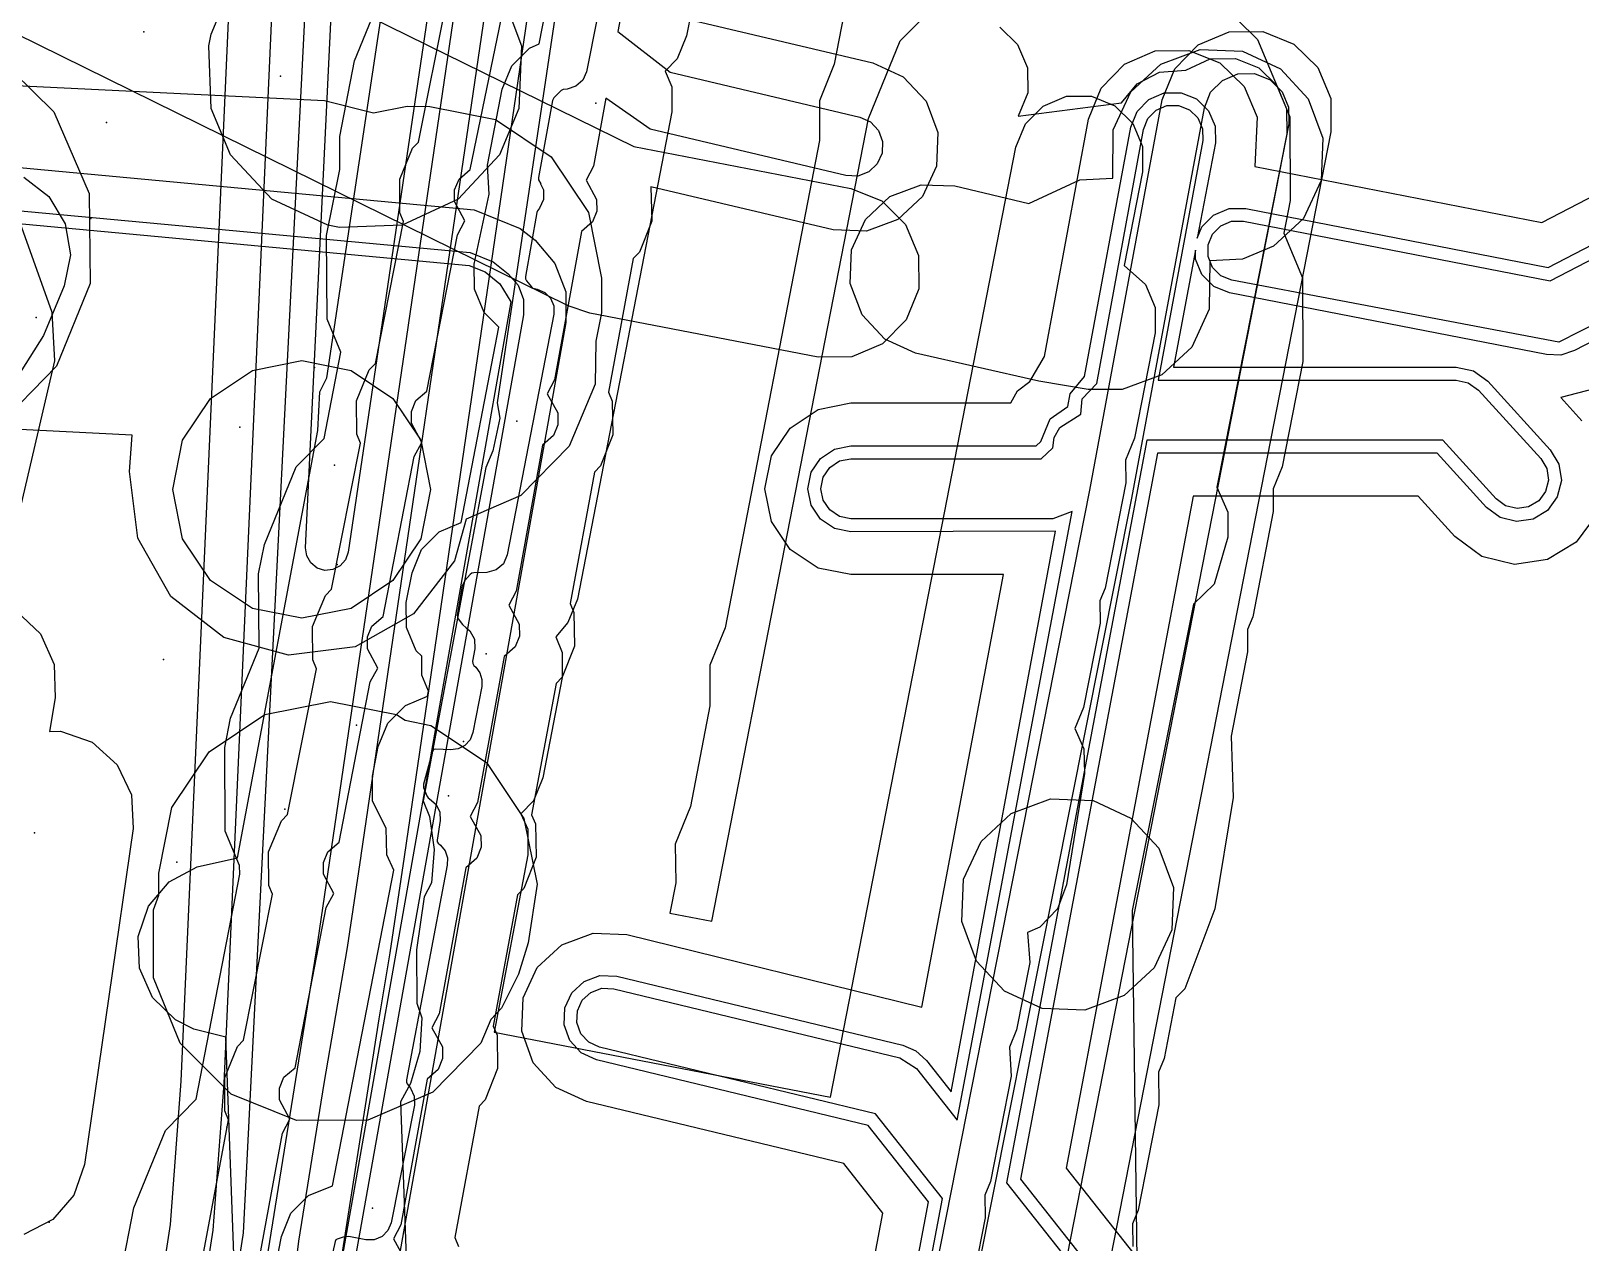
# Model space of a CAD drawing. Header units: metres. Extents: x 3158 to 3711, y 9867 to 11440.
# Drawn here: x 3264.88 to 3300.95, y 10197.13 to 10225.33 of the extents above; entities that cross this region are included whole.
import ezdxf

# ---------------------------------------------------------------- set-up
doc = ezdxf.new("R2010")
doc.units = ezdxf.units.M
for name, color, linetype in [('AI_GREENING_EXCLUSIONS', 1, 'Continuous'), ('AI_GREENING_LAWN', 82, 'Continuous'), ('AI_GREENING_REJECTED', 6, 'Continuous')]:
    doc.layers.add(name, color=color, linetype=linetype)

msp = doc.modelspace()

# ---------------------------------------------------------------- linework, layer by layer
at = {"layer": 'AI_GREENING_EXCLUSIONS'}
for points in [[(3254.99, 10201.565), (3270.248, 10179.145), (3269.414, 10201.906), (3268.668, 10202.088), (3268.236, 10202.306), (3267.706, 10202.828), (3267.403, 10203.507), (3267.369, 10204.25), (3267.609, 10204.954), (3268.089, 10205.521), (3268.744, 10205.874), (3269.684, 10206.08), (3271.549, 10216.032), (3271.597, 10216.93), (3271.764, 10217.254), (3274.018, 10232.284)], [(3254.99, 10201.565), (3270.248, 10179.145), (3269.414, 10201.906), (3268.668, 10202.088), (3268.236, 10202.306), (3267.706, 10202.828), (3267.403, 10203.507), (3267.369, 10204.25), (3267.609, 10204.954), (3268.089, 10205.521), (3268.744, 10205.874), (3269.684, 10206.08), (3271.549, 10216.032), (3271.597, 10216.93), (3271.764, 10217.254), (3274.018, 10232.284)], [(3278.023, 10232.019), (3275.722, 10216.671), (3275.787, 10216.317), (3275.623, 10215.554), (3275.457, 10215.168), (3274.002, 10207.409), (3274.15, 10207.042), (3274.257, 10206.273), (3274.195, 10205.495), (3274.029, 10205.17), (3273.847, 10203.938), (3273.853, 10202.696), (3273.971, 10202.353), (3273.923, 10201.574), (3273.708, 10200.823), (3273.472, 10200.401), (3274.479, 10172.929)], [(3278.023, 10232.019), (3275.722, 10216.671), (3275.787, 10216.317), (3275.623, 10215.554), (3275.457, 10215.168), (3274.002, 10207.409), (3274.15, 10207.042), (3274.257, 10206.273), (3274.195, 10205.495), (3274.029, 10205.17), (3273.847, 10203.938), (3273.853, 10202.696), (3273.971, 10202.353), (3273.923, 10201.574), (3273.708, 10200.823), (3273.472, 10200.401), (3274.479, 10172.929)], [(3302.991, 10160.077), (3298.639, 10158.735), (3294.008, 10157.238), (3293.84, 10157.145), (3276.48, 10151.582), (3274.729, 10151.181), (3272.797, 10151.068), (3270.903, 10151.29), (3269.089, 10151.831), (3267.396, 10152.673), (3265.864, 10153.8), (3264.315, 10155.478), (3263.287, 10157.147), (3262.616, 10158.82), (3262.23, 10160.571), (3262.129, 10162.034), (3262.295, 10163.994), (3267.082, 10190.755), (3267.713, 10195.067), (3268.015, 10196.834), (3268.123, 10197.539), (3268.373, 10200.876), (3269.659, 10229.756)], [(3302.687, 10161.029), (3298.334, 10159.688), (3293.703, 10158.191), (3293.535, 10158.098), (3276.175, 10152.535), (3274.51, 10152.157), (3272.755, 10152.067), (3271.035, 10152.281), (3269.39, 10152.784), (3267.855, 10153.561), (3266.469, 10154.596), (3265.159, 10156.016), (3264.209, 10157.532), (3263.59, 10159.05), (3263.228, 10160.639), (3263.127, 10162.103), (3263.28, 10163.818), (3268.069, 10190.595), (3268.703, 10194.923), (3269.008, 10196.71), (3269.115, 10197.41), (3269.372, 10200.823), (3270.657, 10229.693)], [(3265.737, 10229.124), (3278.905, 10222.641), (3283.951, 10221.668), (3284.674, 10221.374), (3285.229, 10220.825), (3285.532, 10220.106), (3285.536, 10219.326), (3285.242, 10218.603), (3284.693, 10218.048), (3283.974, 10217.745), (3283.194, 10217.74), (3277.884, 10218.764), (3277.379, 10218.933), (3263.97, 10225.535)], [(3280.592, 10227.585), (3280.134, 10225.223), (3279.913, 10224.681), (3279.637, 10224.396), (3279.788, 10224.036), (3279.791, 10223.451), (3277.593, 10212.101), (3277.371, 10211.558), (3277.087, 10211.224), (3277.238, 10210.864), (3277.24, 10210.28), (3276.787, 10207.939), (3276.571, 10207.405), (3276.279, 10207.104), (3276.435, 10206.745), (3276.441, 10206.151), (3275.655, 10202.019), (3283.484, 10200.504), (3287.798, 10222.628), (3288.02, 10223.169), (3288.432, 10223.585), (3288.972, 10223.811), (3289.557, 10223.813), (3290.099, 10223.591), (3290.514, 10223.179), (3290.74, 10222.639), (3290.742, 10222.054), (3290.317, 10219.874), (3290.809, 10219.431), (3291.035, 10218.891), (3291.037, 10218.306), (3290.559, 10215.852), (3290.349, 10215.338), (3290.351, 10214.815), (3289.872, 10212.361), (3289.751, 10212.065), (3289.753, 10211.543), (3289.37, 10209.58), (3289.17, 10209.09), (3289.377, 10208.621), (3289.395, 10208.047), (3288.973, 10205.452), (3288.762, 10204.894), (3288.35, 10204.462), (3288.068, 10204.34), (3288.117, 10203.645), (3287.811, 10202.074), (3287.645, 10201.67), (3287.684, 10200.997), (3287.205, 10198.543), (3287.076, 10198.227), (3287.078, 10197.697), (3286.599, 10195.243)], [(3284.028, 10226.919), (3283.57, 10224.557), (3283.222, 10223.705), (3283.227, 10222.786), (3281.029, 10211.436), (3280.672, 10210.563), (3280.677, 10209.616), (3280.223, 10207.273), (3279.87, 10206.4), (3279.88, 10205.497), (3279.746, 10204.792), (3280.718, 10204.604), (3284.362, 10223.298), (3285.102, 10225.103), (3286.476, 10226.488)], [(3266.981, 10196.454), (3267.267, 10197.927), (3268.004, 10199.733), (3268.722, 10200.458), (3269.738, 10205.699), (3269.732, 10205.899), (3269.397, 10206.697), (3269.387, 10208.648), (3269.52, 10209.335), (3270.183, 10210.961), (3270.174, 10212.691), (3270.307, 10213.379), (3271.044, 10215.186), (3271.697, 10215.846), (3272.086, 10217.855), (3271.765, 10218.619), (3271.755, 10220.57), (3272.066, 10222.106), (3272.062, 10222.874), (3272.404, 10224.641), (3273.142, 10226.448)], [(3275.86, 10226.149), (3276.287, 10224.988), (3276.232, 10223.529), (3275.779, 10222.446), (3274.819, 10221.414), (3273.514, 10220.812), (3272.056, 10220.757), (3271.785, 10220.812), (3270.48, 10221.414), (3269.52, 10222.446), (3269.067, 10223.529), (3269.012, 10224.988), (3269.067, 10225.259), (3269.52, 10226.342)], [(3275.551, 10226.57), (3272.551, 10206.135), (3272.549, 10206.126), (3272.237, 10203.992), (3271.694, 10200.829), (3271.1, 10197.152), (3270.797, 10194.676)], [(3292.032, 10226.509), (3293.417, 10225.134), (3294.17, 10223.335), (3294.178, 10221.384), (3294.03, 10220.626), (3294.465, 10219.587), (3294.473, 10217.636), (3293.994, 10215.182), (3293.784, 10214.669), (3293.786, 10214.145), (3293.308, 10211.691), (3293.186, 10211.395), (3293.188, 10210.873), (3292.805, 10208.909), (3292.849, 10207.485), (3292.427, 10204.89), (3291.724, 10203.03), (3291.521, 10202.817), (3291.246, 10201.405), (3291.116, 10201.088), (3291.119, 10200.327), (3290.641, 10197.873), (3290.511, 10197.557), (3290.513, 10197.027)], [(3262.901, 10225.652), (3265.358, 10218.785), (3265.422, 10217.655), (3264.095, 10211.992)], [(3268.829, 10196.541), (3269.475, 10199.979), (3269.388, 10200.187), (3269.384, 10200.967), (3269.68, 10201.689), (3269.823, 10201.833), (3270.497, 10205.23), (3270.41, 10205.438), (3270.407, 10206.219), (3270.703, 10206.941), (3270.846, 10207.085), (3271.52, 10210.482), (3271.433, 10210.69), (3271.43, 10211.47), (3271.726, 10212.192), (3271.869, 10212.336), (3272.543, 10215.734), (3272.456, 10215.941), (3272.453, 10216.722), (3272.748, 10217.444), (3272.891, 10217.588), (3273.548, 10220.893), (3273.46, 10221.101), (3273.457, 10221.881), (3273.753, 10222.603), (3273.896, 10222.747), (3274.534, 10225.959)], [(3270.04, 10195.922), (3270.727, 10199.671), (3270.901, 10199.995), (3270.662, 10200.445), (3270.66, 10200.718), (3270.764, 10200.971), (3271.023, 10201.193), (3271.749, 10204.923), (3271.923, 10205.247), (3271.684, 10205.697), (3271.683, 10205.97), (3271.787, 10206.223), (3272.046, 10206.445), (3272.772, 10210.175), (3272.946, 10210.499), (3272.707, 10210.949), (3272.706, 10211.222), (3272.809, 10211.474), (3273.068, 10211.696), (3273.795, 10215.426), (3273.969, 10215.75), (3273.73, 10216.2), (3273.729, 10216.473), (3273.832, 10216.726), (3274.091, 10216.948), (3274.799, 10220.586), (3274.973, 10220.909), (3274.734, 10221.359), (3274.733, 10221.632), (3274.837, 10221.885), (3275.096, 10222.107), (3275.873, 10225.864)], [(3270.417, 10195.788), (3270.703, 10197.261), (3270.924, 10197.803), (3271.336, 10198.219), (3271.894, 10198.445), (3273.32, 10205.795), (3273.159, 10206.152), (3273.145, 10206.767), (3272.826, 10207.398), (3272.823, 10207.983), (3272.956, 10208.67), (3273.177, 10209.212), (3273.589, 10209.628), (3274.1, 10209.843), (3274.123, 10209.964), (3273.969, 10210.336), (3273.969, 10210.775), (3273.84, 10210.902), (3273.613, 10211.441), (3273.61, 10212.027), (3273.743, 10212.715), (3273.964, 10213.257), (3274.376, 10213.673), (3274.883, 10213.886), (3275.765, 10218.44), (3275.421, 10218.78), (3275.194, 10219.319), (3275.191, 10219.905), (3275.54, 10221.532), (3275.498, 10222.209), (3275.841, 10223.976), (3276.062, 10224.518), (3276.474, 10224.934), (3276.704, 10225.031), (3276.868, 10225.861)], [(3276.432, 10225.712), (3273.557, 10206.105), (3273.23, 10203.867), (3272.967, 10202.334), (3270.758, 10188.25)], [(3278.6, 10225.688), (3278.533, 10225.322), (3279.753, 10224.372), (3284.163, 10223.328), (3284.412, 10223.214), (3284.598, 10223.014), (3284.693, 10222.758), (3284.683, 10222.485), (3284.57, 10222.237), (3284.37, 10222.051), (3284.114, 10221.955), (3283.841, 10221.965), (3279.282, 10223.045), (3278.251, 10223.768), (3277.963, 10222.185), (3277.793, 10221.859), (3278.038, 10221.412), (3278.042, 10221.139), (3277.942, 10220.885), (3277.686, 10220.66), (3277.059, 10217.211), (3276.889, 10216.885), (3277.134, 10216.438), (3277.138, 10216.165), (3277.038, 10215.911), (3276.782, 10215.686), (3276.165, 10212.291), (3275.995, 10211.965), (3276.239, 10211.518), (3276.244, 10211.245), (3276.144, 10210.991), (3275.887, 10210.766), (3275.27, 10207.371), (3275.1, 10207.045), (3275.345, 10206.598), (3275.35, 10206.325), (3275.249, 10206.071), (3274.993, 10205.846), (3274.376, 10202.451), (3274.206, 10202.125), (3274.451, 10201.678), (3274.455, 10201.405), (3274.355, 10201.151), (3274.099, 10200.926), (3273.482, 10197.531), (3273.312, 10197.205), (3273.557, 10196.758)], [(3280.328, 10225.572), (3284.463, 10224.593), (3285.172, 10224.268), (3285.704, 10223.697), (3285.976, 10222.966), (3285.948, 10222.186), (3285.624, 10221.476), (3285.052, 10220.945), (3284.321, 10220.672), (3283.541, 10220.7), (3279.301, 10221.704), (3279.321, 10220.907), (3279.035, 10220.181), (3278.893, 10220.035), (3278.315, 10216.919), (3278.404, 10216.712), (3278.417, 10215.932), (3278.13, 10215.206), (3277.989, 10215.06), (3277.42, 10211.999), (3277.51, 10211.792), (3277.523, 10211.012), (3277.236, 10210.286), (3277.095, 10210.14), (3276.526, 10207.079), (3276.616, 10206.872), (3276.629, 10206.092), (3276.342, 10205.366), (3276.201, 10205.221), (3275.632, 10202.159), (3275.722, 10201.952), (3275.734, 10201.172), (3275.448, 10200.446), (3275.307, 10200.301), (3274.738, 10197.239), (3274.827, 10197.033)], [(3287.419, 10225.424), (3287.836, 10225.014), (3288.065, 10224.475), (3288.07, 10223.89), (3287.852, 10223.348), (3290.25, 10223.661), (3290.618, 10224.104), (3291.136, 10224.377), (3291.748, 10224.421), (3292.32, 10224.685), (3292.905, 10224.69), (3293.448, 10224.471), (3293.866, 10224.061), (3294.095, 10223.523), (3294.101, 10222.938), (3292.468, 10214.708), (3292.729, 10214.129), (3292.729, 10213.544), (3292.412, 10212.452), (3291.925, 10211.988), (3290.502, 10204.852), (3290.637, 10194.989)], [(3263.963, 10224.864), (3265.409, 10223.449), (3266.229, 10221.548), (3266.252, 10219.452), (3265.473, 10217.53), (3264.058, 10216.084)], [(3283.611, 10192.056), (3284.698, 10197.808), (3283.788, 10198.96), (3277.802, 10200.406), (3277.093, 10200.734), (3276.564, 10201.308), (3276.295, 10202.04), (3276.327, 10202.82), (3276.655, 10203.528), (3277.229, 10204.057), (3277.961, 10204.326), (3278.741, 10204.294), (3285.603, 10202.599), (3287.507, 10212.674), (3283.957, 10212.674), (3283.192, 10212.826), (3282.543, 10213.26), (3282.11, 10213.909), (3281.957, 10214.674), (3282.11, 10215.44), (3282.543, 10216.088), (3283.192, 10216.522), (3283.957, 10216.674), (3287.678, 10216.674), (3287.833, 10216.95), (3288.118, 10217.174), (3288.463, 10217.755), (3289.489, 10223.276), (3289.778, 10224.001), (3290.323, 10224.559), (3291.04, 10224.867), (3291.82, 10224.877), (3292.545, 10224.588), (3293.104, 10224.043), (3293.412, 10223.326), (3293.353, 10222.178), (3300.032, 10220.874), (3304.075, 10222.971)], [(3264.216, 10224.08), (3271.708, 10223.714), (3272.85, 10223.425), (3273.632, 10223.58), (3274.154, 10223.575), (3275.684, 10223.271), (3276.982, 10222.404), (3277.849, 10221.106), (3278.154, 10219.575), (3278.154, 10218.769), (3278.022, 10218.11), (3278.007, 10217.108), (3277.402, 10215.663), (3276.279, 10214.519), (3275.001, 10213.968), (3274.733, 10212.994), (3273.775, 10211.762), (3272.419, 10210.99), (3270.87, 10210.796), (3269.365, 10211.21), (3268.133, 10212.168), (3267.362, 10213.525), (3267.168, 10215.073), (3267.229, 10215.923), (3264.311, 10216.066)], [(3284.403, 10190.858), (3285.765, 10198.07), (3284.359, 10199.851), (3278.036, 10201.378), (3277.682, 10201.542), (3277.418, 10201.829), (3277.283, 10202.195), (3277.299, 10202.585), (3277.463, 10202.939), (3277.75, 10203.204), (3278.116, 10203.338), (3278.506, 10203.322), (3285.165, 10201.714), (3285.47, 10201.584), (3285.715, 10201.361), (3286.292, 10200.631), (3288.716, 10213.685), (3283.957, 10213.674), (3283.575, 10213.75), (3283.25, 10213.967), (3283.033, 10214.292), (3282.957, 10214.674), (3283.033, 10215.057), (3283.25, 10215.381), (3283.575, 10215.598), (3283.957, 10215.674), (3288.268, 10215.674), (3288.378, 10215.775), (3288.592, 10216.299), (3289.003, 10216.592), (3289.061, 10216.885), (3289.393, 10217.286), (3290.472, 10223.093), (3290.617, 10223.456), (3290.889, 10223.735), (3291.248, 10223.889), (3291.638, 10223.894), (3292, 10223.749), (3292.279, 10223.477), (3292.433, 10223.118), (3292.438, 10222.728), (3292.013, 10220.507), (3292.121, 10220.771), (3292.396, 10221.047), (3292.756, 10221.198), (3293.146, 10221.2), (3300.182, 10219.826), (3304.536, 10222.083)], [(3284.629, 10190.438), (3286.085, 10198.148), (3284.531, 10200.118), (3278.107, 10201.67), (3277.859, 10201.784), (3277.674, 10201.985), (3277.58, 10202.242), (3277.591, 10202.515), (3277.705, 10202.762), (3277.906, 10202.948), (3278.163, 10203.042), (3278.436, 10203.031), (3285.094, 10201.422), (3285.479, 10201.175), (3286.43, 10199.971), (3289.108, 10214.145), (3288.656, 10213.974), (3283.957, 10213.974), (3283.689, 10214.027), (3283.462, 10214.179), (3283.311, 10214.406), (3283.257, 10214.674), (3283.311, 10214.942), (3283.462, 10215.169), (3283.689, 10215.321), (3283.957, 10215.374), (3288.384, 10215.374), (3288.656, 10215.623), (3288.686, 10215.865), (3288.82, 10216.103), (3289.303, 10216.408), (3289.338, 10216.77), (3289.677, 10217.122), (3290.767, 10223.039), (3290.868, 10223.292), (3291.059, 10223.488), (3291.31, 10223.595), (3291.583, 10223.599), (3291.837, 10223.498), (3292.032, 10223.307), (3292.14, 10223.056), (3292.143, 10222.783), (3291.106, 10217.202), (3298.041, 10217.202), (3298.324, 10217.142), (3298.559, 10216.973), (3300.008, 10215.381), (3300.149, 10215.147), (3300.189, 10214.877), (3300.123, 10214.612), (3299.961, 10214.392), (3299.727, 10214.251), (3299.457, 10214.211), (3299.192, 10214.277), (3298.972, 10214.439), (3297.732, 10215.802), (3290.846, 10215.802), (3287.579, 10198.515), (3293.199, 10191.396)], [(3260.766, 10222.51), (3275.191, 10221.168), (3276.259, 10220.736), (3276.605, 10220.458), (3277.07, 10219.922), (3277.32, 10219.258), (3277.321, 10218.548), (3273.176, 10195.28)], [(3264.713, 10221.929), (3265.295, 10221.475), (3265.672, 10220.841), (3265.793, 10220.118), (3265.645, 10219.397), (3265.169, 10218.24), (3264.441, 10217.082)], [(3259.253, 10221.345), (3275.071, 10219.874), (3275.444, 10219.723), (3275.79, 10219.445), (3276.041, 10219.025), (3271.896, 10195.508)], [(3259.602, 10221.614), (3275.099, 10220.173), (3275.632, 10219.957), (3275.978, 10219.679), (3276.211, 10219.411), (3276.336, 10219.078), (3276.337, 10218.724), (3272.191, 10195.455)], [(3305.456, 10220.308), (3300.793, 10217.89), (3300.475, 10217.788), (3300.141, 10217.796), (3292.763, 10219.237), (3292.402, 10219.385), (3292.125, 10219.659), (3291.974, 10220.019), (3291.974, 10220.228), (3291.467, 10217.502), (3298.041, 10217.502), (3298.446, 10217.417), (3298.781, 10217.175), (3300.23, 10215.583), (3300.431, 10215.249), (3300.489, 10214.863), (3300.395, 10214.484), (3300.163, 10214.17), (3299.829, 10213.969), (3299.443, 10213.911), (3299.064, 10214.005), (3298.75, 10214.237), (3297.599, 10215.502), (3291.094, 10215.502), (3287.9, 10198.594), (3293.434, 10191.582)], [(3301.254, 10217.002), (3300.473, 10216.802), (3300.969, 10216.256)], [(3301.3, 10214.059), (3300.836, 10213.431), (3300.168, 10213.028), (3299.396, 10212.912), (3298.639, 10213.1), (3298.011, 10213.564), (3297.157, 10214.502), (3291.923, 10214.502), (3288.967, 10198.856), (3294.219, 10192.202)], [(3264.528, 10211.828), (3265.096, 10211.294), (3265.418, 10210.583), (3265.442, 10209.803), (3265.311, 10209.018), (3265.565, 10209.031), (3266.3, 10208.77), (3266.88, 10208.248), (3267.216, 10207.544), (3267.256, 10206.764), (3266.12, 10198.938), (3265.873, 10198.227), (3265.381, 10197.656), (3264.712, 10197.309)]]:
    msp.add_lwpolyline(points, dxfattribs=at)
for points in [[(3294.262, 10225.028), (3294.818, 10224.48), (3295.122, 10223.761), (3295.128, 10222.981), (3288.032, 10186.732), (3287.7, 10185.961), (3285.51, 10182.881), (3284.942, 10182.345), (3284.213, 10182.068), (3283.433, 10182.091), (3282.721, 10182.41), (3282.185, 10182.978), (3281.908, 10183.707), (3281.931, 10184.487), (3282.25, 10185.199), (3284.261, 10188.028), (3289.513, 10214.642), (3291.199, 10223.731), (3291.492, 10224.455), (3292.04, 10225.011), (3292.758, 10225.315), (3293.539, 10225.321), (3294.262, 10225.028)], [(3293.07, 10224.861), (3293.952, 10224.452), (3294.599, 10223.753), (3294.94, 10222.836), (3294.901, 10221.85), (3294.492, 10220.968), (3293.793, 10220.321), (3293.07, 10220.019), (3292.307, 10219.98), (3292.296, 10218.852), (3291.887, 10217.97), (3291.188, 10217.323), (3290.271, 10216.982), (3289.479, 10216.982), (3288.326, 10217.181), (3285.458, 10217.831), (3284.748, 10218.154), (3284.215, 10218.725), (3283.942, 10219.456), (3283.969, 10220.236), (3284.293, 10220.946), (3284.863, 10221.478), (3285.594, 10221.752), (3286.374, 10221.724), (3288.1, 10221.318), (3289.285, 10221.863), (3290.048, 10221.902), (3290.059, 10223.03), (3290.468, 10223.912), (3291.167, 10224.559), (3292.084, 10224.9), (3293.07, 10224.861)], [(3293.713, 10224.192), (3293.991, 10223.918), (3294.143, 10223.559), (3294.146, 10223.169), (3287.051, 10186.926), (3286.885, 10186.541), (3284.695, 10183.461), (3284.411, 10183.193), (3284.047, 10183.054), (3283.657, 10183.065), (3283.301, 10183.225), (3283.033, 10183.509), (3282.894, 10183.873), (3282.905, 10184.263), (3283.065, 10184.619), (3285.131, 10187.525), (3290.495, 10214.452), (3292.181, 10223.544), (3292.328, 10223.905), (3292.602, 10224.183), (3292.961, 10224.336), (3293.351, 10224.339), (3293.713, 10224.192)], [(3305.693, 10221.255), (3305.663, 10220.984), (3305.531, 10220.745), (3305.318, 10220.574), (3300.433, 10218.085), (3292.82, 10219.531), (3292.568, 10219.635), (3292.374, 10219.827), (3292.268, 10220.079), (3292.267, 10220.352), (3292.371, 10220.605), (3292.564, 10220.799), (3292.815, 10220.904), (3293.089, 10220.905), (3300.227, 10219.512), (3304.674, 10221.817), (3304.936, 10221.893), (3305.207, 10221.863), (3305.447, 10221.731), (3305.617, 10221.518), (3305.693, 10221.255)], [(3271.177, 10211.657), (3270.028, 10211.885), (3269.055, 10212.535), (3268.405, 10213.509), (3268.177, 10214.657), (3268.405, 10215.805), (3269.055, 10216.778), (3270.028, 10217.428), (3271.177, 10217.657), (3272.325, 10217.428), (3273.298, 10216.778), (3273.948, 10215.805), (3274.177, 10214.657), (3273.948, 10213.509), (3273.298, 10212.535), (3272.325, 10211.885), (3271.177, 10211.657)], [(3269.021, 10208.55), (3270.319, 10209.417), (3271.85, 10209.722), (3273.38, 10209.417), (3273.58, 10209.284), (3274.182, 10209.164), (3275.48, 10208.297), (3276.347, 10206.999), (3276.652, 10205.469), (3276.445, 10204.098), (3276.218, 10203.373), (3275.826, 10202.583), (3275.577, 10202.315), (3275.348, 10201.767), (3274.224, 10200.623), (3272.716, 10199.975), (3271.055, 10199.96), (3269.533, 10200.58), (3268.346, 10201.767), (3267.726, 10203.289), (3267.726, 10204.872), (3267.85, 10205.209), (3267.85, 10205.722), (3268.154, 10207.252), (3269.021, 10208.55)], [(3289.59, 10207.411), (3290.472, 10207.002), (3291.119, 10206.303), (3291.46, 10205.386), (3291.421, 10204.4), (3291.012, 10203.518), (3290.313, 10202.871), (3289.396, 10202.53), (3288.41, 10202.569), (3287.528, 10202.978), (3286.881, 10203.677), (3286.54, 10204.594), (3286.579, 10205.58), (3286.988, 10206.462), (3287.687, 10207.109), (3288.604, 10207.45), (3289.59, 10207.411)]]:
    msp.add_lwpolyline(points, close=True, dxfattribs=at)
at = {"layer": 'AI_GREENING_LAWN'}
for points in [[(3271.592, 10232.548), (3269.811, 10197.346), (3269.806, 10197.294), (3268.667, 10190.012), (3268.599, 10189.828), (3268.467, 10189.684), (3268.289, 10189.603), (3268.264, 10189.597), (3268.223, 10189.562), (3268.127, 10189.433), (3268.081, 10189.319), (3267.952, 10188.359), (3267.954, 10188.318), (3267.983, 10188.288), (3268.067, 10188.228), (3268.196, 10188.093), (3268.266, 10187.92), (3268.268, 10187.733), (3263.971, 10163.705)], [(3274.417, 10227.778), (3272.259, 10213.198), (3272.196, 10213.02), (3272.072, 10212.877), (3271.904, 10212.791), (3271.716, 10212.774), (3271.534, 10212.828), (3271.386, 10212.945), (3271.292, 10213.108), (3271.265, 10213.296), (3272.187, 10232.466)], [(3269.622, 10192.068), (3271.548, 10204.112), (3271.548, 10204.115), (3274.894, 10226.892)], [(3278.051, 10225.628), (3277.8, 10224.38), (3277.716, 10224.186), (3277.558, 10224.044), (3277.356, 10223.981), (3277.258, 10223.972), (3277.212, 10223.943), (3277.045, 10223.775), (3277.024, 10223.745), (3277.012, 10223.711), (3276.687, 10221.918), (3276.689, 10221.867), (3276.737, 10221.773), (3276.733, 10221.771), (3276.802, 10221.635), (3276.804, 10221.41), (3276.709, 10221.207), (3276.661, 10221.146), (3276.648, 10221.109), (3276.38, 10219.613), (3276.382, 10219.563), (3276.405, 10219.517), (3276.524, 10219.374), (3276.554, 10219.348), (3276.592, 10219.333), (3276.653, 10219.321), (3276.832, 10219.246), (3276.969, 10219.109), (3277.043, 10218.93), (3277.044, 10218.736), (3275.959, 10213.132), (3275.869, 10212.928), (3275.699, 10212.784), (3275.483, 10212.727), (3275.178, 10212.718), (3275.132, 10212.707), (3275.093, 10212.679), (3274.969, 10212.54), (3274.91, 10212.416), (3274.797, 10211.732), (3274.799, 10211.684), (3274.819, 10211.641), (3274.917, 10211.512), (3275.001, 10211.432), (3275.089, 10211.369), (3275.195, 10211.173), (3275.205, 10210.95), (3275.152, 10210.66), (3275.156, 10210.605), (3275.185, 10210.557), (3275.226, 10210.517), (3275.322, 10210.385), (3275.37, 10210.229), (3275.365, 10210.066), (3275.158, 10208.997), (3275.094, 10208.831), (3274.975, 10208.698), (3274.816, 10208.615), (3274.639, 10208.593), (3274.294, 10208.613), (3274.245, 10208.604), (3274.222, 10208.561), (3274.011, 10207.792), (3274.007, 10207.755), (3274.014, 10207.719), (3274.086, 10207.52), (3274.116, 10207.475), (3274.152, 10207.455), (3274.302, 10207.323), (3274.388, 10207.144), (3274.398, 10206.946), (3274.329, 10206.492), (3274.329, 10206.454), (3274.353, 10206.424), (3274.407, 10206.375), (3274.512, 10206.241), (3274.566, 10206.08), (3274.563, 10205.91), (3273.612, 10200.909), (3273.613, 10200.86), (3273.634, 10200.816), (3273.709, 10200.715), (3273.795, 10200.527), (3273.798, 10200.319), (3273.256, 10197.578), (3273.182, 10197.399), (3273.045, 10197.261), (3272.866, 10197.185), (3272.671, 10197.184), (3272.27, 10197.262), (3272.14, 10197.251), (3272.002, 10197.201), (3271.968, 10197.182), (3271.953, 10197.146), (3271.605, 10195.604)]]:
    msp.add_lwpolyline(points, dxfattribs=at)
at = {"layer": 'AI_GREENING_REJECTED'}
for p in [(3267.5, 10225.31), (3270.68, 10224.28), (3278.02, 10223.65), (3266.63, 10223.2), (3266.27, 10220.97), (3265, 10218.66), (3271.47, 10217.5), (3273.56, 10216.39), (3276.18, 10216.25), (3269.74, 10216.11), (3271.94, 10215.22), (3272, 10212.91), (3267.96, 10210.7), (3275.47, 10210.83), (3272.45, 10209.17), (3274.94, 10208.79), (3274.59, 10207.52), (3270.78, 10207.21), (3264.96, 10206.66), (3268.27, 10205.98), (3269.43, 10199.81), (3272.82, 10197.92), (3265.3, 10197.6)]:
    msp.add_point(p, dxfattribs=at)

doc.saveas('drawing.dxf')
